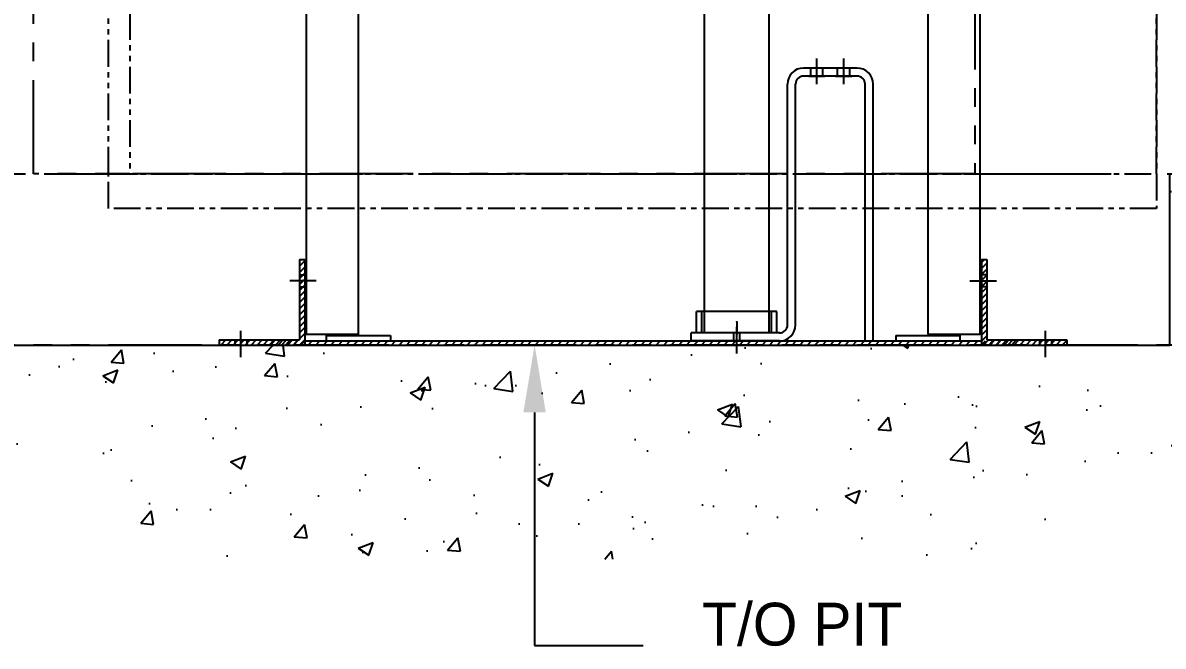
# Model space of a CAD drawing. Header units: inches. Extents: x 93 to 730, y 75 to 542.
# Drawn here: x 122.56 to 158.1, y 167.59 to 187 of the extents above; entities that cross this region are included whole.
import ezdxf
from ezdxf.enums import TextEntityAlignment as Align

# ---------------------------------------------------------------- set-up
doc = ezdxf.new("R2010")
doc.units = ezdxf.units.IN
doc.header["$MEASUREMENT"] = 0
doc.linetypes.add('CENTER', pattern=[2, 1.25, -0.25, 0.25, -0.25])
doc.linetypes.add('PHANTOM', pattern=[2.5, 1.25, -0.25, 0.25, -0.25, 0.25, -0.25])
for name, color, linetype in [('CEN', 1, 'CENTER'), ('CUTLINE', 6, 'Continuous'), ('DIM', 3, 'Continuous'), ('DIMS', 3, 'Continuous'), ('HATCH', 5, 'Continuous'), ('HID', 2, 'Continuous'), ('OBJ', 7, 'Continuous'), ('PHANTOM', 4, 'PHANTOM')]:
    doc.layers.add(name, color=color, linetype=linetype)

# ---------------------------------------------------------------- blocks, each defined once
blk = doc.blocks.new('*X30')
at = {"color": 0}
for p, q in [((12.032, 21.578), (12.22, 21.766)), ((12.386, 21.578), (12.573, 21.766)), ((12.739, 21.578), (12.927, 21.766)), ((13.093, 21.578), (13.28, 21.766)), ((13.446, 21.578), (13.634, 21.766)), ((13.8, 21.578), (13.987, 21.766)), ((14.153, 21.578), (14.341, 21.766)), ((14.507, 21.578), (14.695, 21.766)), ((14.861, 21.578), (15.048, 21.766)), ((15.214, 21.578), (15.402, 21.766)), ((15.568, 21.578), (15.755, 21.766)), ((15.921, 21.578), (16.109, 21.766)), ((16.275, 21.578), (16.462, 21.766)), ((16.628, 21.578), (16.816, 21.766)), ((16.982, 21.578), (17.169, 21.766)), ((17.335, 21.578), (17.523, 21.766)), ((17.689, 21.578), (17.877, 21.766)), ((18.043, 21.578), (18.23, 21.766)), ((18.396, 21.578), (18.584, 21.766)), ((18.75, 21.578), (18.937, 21.766)), ((19.103, 21.578), (19.291, 21.766)), ((19.457, 21.578), (19.644, 21.766)), ((19.81, 21.578), (19.998, 21.766)), ((20.164, 21.578), (20.351, 21.766)), ((20.517, 21.578), (20.705, 21.766)), ((20.871, 21.578), (21.059, 21.766)), ((21.225, 21.578), (21.412, 21.766)), ((21.578, 21.578), (21.766, 21.766)), ((21.932, 21.578), (22.119, 21.766)), ((22.285, 21.578), (22.473, 21.766)), ((22.639, 21.578), (22.826, 21.766)), ((22.992, 21.578), (23.18, 21.766)), ((23.346, 21.578), (23.533, 21.766)), ((23.699, 21.578), (23.887, 21.766)), ((24.053, 21.578), (24.24, 21.766)), ((24.407, 21.578), (24.594, 21.766)), ((24.76, 21.578), (24.948, 21.766)), ((25.114, 21.578), (25.301, 21.766)), ((25.467, 21.578), (25.655, 21.766)), ((25.821, 21.578), (26.008, 21.766)), ((26.174, 21.578), (26.362, 21.766)), ((26.528, 21.578), (26.715, 21.766)), ((26.881, 21.578), (27.069, 21.766)), ((27.235, 21.578), (27.422, 21.766)), ((27.589, 21.578), (27.776, 21.766)), ((27.942, 21.578), (28.13, 21.766)), ((28.296, 21.578), (28.483, 21.766)), ((28.649, 21.578), (28.837, 21.766)), ((29.003, 21.578), (29.19, 21.766)), ((29.356, 21.578), (29.544, 21.766)), ((29.71, 21.578), (29.897, 21.766)), ((30.063, 21.578), (30.251, 21.766)), ((30.417, 21.578), (30.604, 21.766)), ((30.77, 21.578), (30.958, 21.766)), ((31.124, 21.578), (31.312, 21.766)), ((31.478, 21.578), (31.665, 21.766)), ((31.831, 21.578), (32.019, 21.766)), ((32.185, 21.578), (32.372, 21.766)), ((32.538, 21.578), (32.726, 21.766)), ((32.892, 21.578), (33.079, 21.766)), ((33.245, 21.578), (33.433, 21.766)), ((33.599, 21.578), (33.786, 21.766)), ((33.952, 21.578), (34.14, 21.766)), ((34.306, 21.578), (34.494, 21.766)), ((34.66, 21.578), (34.847, 21.766)), ((35.013, 21.578), (35.201, 21.766)), ((35.367, 21.578), (35.554, 21.766)), ((35.72, 21.578), (35.908, 21.766)), ((36.074, 21.578), (36.261, 21.766)), ((36.427, 21.578), (36.615, 21.766)), ((36.781, 21.578), (36.968, 21.766)), ((37.134, 21.578), (37.322, 21.766)), ((37.488, 21.578), (37.676, 21.766)), ((37.842, 21.578), (38.029, 21.766)), ((38.195, 21.578), (38.383, 21.766)), ((38.549, 21.578), (38.736, 21.766)), ((38.902, 21.578), (39.09, 21.766)), ((39.256, 21.578), (39.443, 21.766)), ((39.609, 21.578), (39.797, 21.766)), ((39.963, 21.578), (40.15, 21.766)), ((40.316, 21.578), (40.504, 21.766)), ((40.67, 21.578), (40.857, 21.766)), ((41.024, 21.578), (41.211, 21.766)), ((41.377, 21.578), (41.565, 21.766)), ((41.731, 21.578), (41.918, 21.766)), ((42.084, 21.578), (42.272, 21.766)), ((42.438, 21.578), (42.625, 21.766)), ((42.791, 21.578), (42.979, 21.766)), ((43.145, 21.578), (43.332, 21.766)), ((43.498, 21.578), (43.686, 21.766)), ((43.852, 21.578), (44.039, 21.766)), ((44.206, 21.578), (44.393, 21.766)), ((44.559, 21.578), (44.747, 21.766)), ((44.913, 21.578), (45.1, 21.766)), ((45.266, 21.578), (45.454, 21.766)), ((45.62, 21.578), (45.807, 21.766)), ((45.973, 21.578), (46.161, 21.766)), ((46.327, 21.578), (46.514, 21.766)), ((46.68, 21.578), (46.868, 21.766))]:
    blk.add_line(p, q, dxfattribs=at)
blk = doc.blocks.new('*X31')
at = {"color": 0}
for p, q in [((10.432, 20.614), (10.473, 20.656)), ((10.432, 20.332), (10.682, 20.582)), ((10.432, 20.049), (10.682, 20.299)), ((10.432, 19.766), (10.682, 20.016)), ((10.432, 19.483), (10.682, 19.733)), ((10.432, 19.2), (10.682, 19.45)), ((10.432, 18.917), (10.682, 19.167)), ((10.432, 18.634), (10.682, 18.884)), ((10.432, 18.352), (10.682, 18.602)), ((10.432, 18.069), (10.682, 18.319)), ((10.432, 17.786), (10.682, 18.036)), ((10.432, 17.503), (10.682, 17.753)), ((10.432, 17.22), (10.682, 17.47)), ((10.432, 16.937), (10.682, 17.187)), ((6.682, 16.864), (6.723, 16.906)), ((6.756, 16.656), (7.006, 16.906)), ((7.039, 16.656), (7.289, 16.906)), ((7.322, 16.656), (7.572, 16.906)), ((7.605, 16.656), (7.855, 16.906)), ((7.888, 16.656), (8.138, 16.906)), ((8.171, 16.656), (8.421, 16.906)), ((8.453, 16.656), (8.703, 16.906)), ((8.736, 16.656), (8.986, 16.906)), ((9.019, 16.656), (9.269, 16.906)), ((9.302, 16.656), (9.552, 16.906)), ((9.585, 16.656), (9.835, 16.906)), ((9.868, 16.656), (10.118, 16.906)), ((10.15, 16.656), (10.4, 16.906)), ((10.433, 16.656), (10.682, 16.905))]:
    blk.add_line(p, q, dxfattribs=at)
blk = doc.blocks.new('*X32')
at = {"color": 0}
for p, q in [((45.682, 20.509), (45.829, 20.656)), ((45.682, 20.226), (45.932, 20.476)), ((45.682, 19.943), (45.932, 20.193)), ((45.682, 19.661), (45.932, 19.911)), ((45.682, 19.378), (45.932, 19.628)), ((45.682, 19.095), (45.932, 19.345)), ((45.682, 18.812), (45.932, 19.062)), ((45.682, 18.529), (45.932, 18.779)), ((45.682, 18.246), (45.932, 18.496)), ((45.682, 17.963), (45.932, 18.213)), ((45.682, 17.681), (45.932, 17.931)), ((45.682, 17.398), (45.932, 17.648)), ((45.682, 17.115), (45.932, 17.365)), ((45.682, 16.832), (45.932, 17.082)), ((45.789, 16.656), (46.039, 16.906)), ((46.071, 16.656), (46.321, 16.906)), ((46.354, 16.656), (46.604, 16.906)), ((46.637, 16.656), (46.887, 16.906)), ((46.92, 16.656), (47.17, 16.906)), ((47.203, 16.656), (47.453, 16.906)), ((47.486, 16.656), (47.736, 16.906)), ((47.769, 16.656), (48.019, 16.906)), ((48.051, 16.656), (48.301, 16.906)), ((48.334, 16.656), (48.584, 16.906)), ((48.617, 16.656), (48.867, 16.906)), ((48.9, 16.656), (49.15, 16.906)), ((49.183, 16.656), (49.433, 16.906)), ((49.466, 16.656), (49.682, 16.872))]:
    blk.add_line(p, q, dxfattribs=at)
blk = doc.blocks.new('PIT_CHANNEL')
for p, q in [((-16.062, 3.812), (-16.062, 0.062)), ((-16.062, 3.812), (-15.812, 3.812)), ((-15.812, 3.812), (-15.812, -0.188)), ((15.812, 3.812), (15.812, -0.188)), ((15.812, 3.812), (16.062, 3.812)), ((16.062, 3.812), (16.062, 0.062)), ((-19.813, 0.062), (-16.062, 0.062)), ((-19.813, 0.062), (-19.813, -0.188)), ((-15.812, 0), (15.812, 0)), ((-14.812, 0.25), (-11.812, 0.25)), ((-14.812, 0.25), (-14.812, 0)), ((-11.812, 0.25), (-11.812, 0)), ((11.812, 0.25), (14.812, 0.25)), ((11.812, 0.25), (11.812, 0)), ((14.812, 0.25), (14.812, 0)), ((16.062, 0.062), (19.812, 0.062)), ((19.812, 0.062), (19.812, -0.188)), ((-19.813, -0.188), (19.812, -0.188))]:
    blk.add_line(p, q)
at = {"layer": 'CEN'}
for p, q in [((8.125, 12), (8.125, 13.188)), ((9.375, 11.991), (9.375, 13.188)), ((-15.28, 2.812), (-16.512, 2.812)), ((15.28, 2.812), (16.512, 2.812)), ((4.375, 0.899), (4.375, 0.325)), ((-18.812, -0.757), (-18.812, 0.474)), ((18.812, -0.757), (18.812, 0.474))]:
    blk.add_line(p, q, dxfattribs=at)
at = {"layer": 'CEN', "linetype": 'CENTER'}
blk.add_line((4.375, -0.584), (4.375, 0.922), dxfattribs=at)
at = {"layer": 'HID'}
for p, q in [((7.844, 12.375), (7.844, 12.75)), ((8.406, 12.376), (8.406, 12.751)), ((9.094, 12.375), (9.094, 12.75)), ((9.656, 12.374), (9.656, 12.75)), ((-16.062, 3.094), (-15.812, 3.094)), ((16.062, 3.094), (15.812, 3.094)), ((-16.062, 2.531), (-15.812, 2.531)), ((16.062, 2.531), (15.812, 2.531)), ((2.75, 0.375), (2.75, 1.375)), ((6, 0.375), (6, 1.375)), ((-19.094, 0.062), (-19.094, -0.188)), ((-18.531, 0.062), (-18.531, -0.188)), ((4.235, 0), (4.235, 0.375)), ((4.516, 0), (4.516, 0.375)), ((18.531, 0.062), (18.531, -0.188)), ((19.094, 0.062), (19.094, -0.188))]:
    blk.add_line(p, q, dxfattribs=at)
at = {"layer": 'OBJ'}
for p, q in [((10, 12.75), (7.5, 12.75)), ((10, 12.375), (7.5, 12.375)), ((6.75, 0.75), (6.75, 12)), ((7.125, 0.75), (7.125, 12)), ((10.375, 0), (10.375, 12)), ((10.75, 0), (10.75, 12)), ((6.25, 1.375), (2.5, 1.375)), ((2.5, 0.375), (2.5, 1.375)), ((6.25, 0.375), (6.25, 1.375)), ((6.375, 0.375), (2.25, 0.375)), ((2.25, 0), (2.25, 0.375)), ((6.375, 0), (2.25, 0)), ((10.375, 0), (10.75, 0))]:
    blk.add_line(p, q, dxfattribs=at)
at = {"layer": 'OBJ', "color": 1}
for p, q in [((7.75, 12.375), (8.5, 12.375)), ((9, 12.375), (9.75, 12.375))]:
    blk.add_line(p, q, dxfattribs=at)
at = {"layer": 'OBJ'}
for centre, radius, start, end in [((7.5, 12), 0.75, 90, 180), ((7.5, 12), 0.375, 90, 180), ((10, 12), 0.75, 0, 90), ((10, 12), 0.375, 360, 90), ((6.375, 0.75), 0.75, 270, 360), ((6.375, 0.75), 0.375, 270, 360)]:
    blk.add_arc(centre, radius, start, end, dxfattribs=at)
at = {"layer": 'DIMS'}
for name, p in [('*X31', (-26.495, -16.843)), ('*X32', (-29.87, -16.843)), ('*X30', (-29.454, -21.766))]:
    blk.add_blockref(name, p, dxfattribs=at)
blk = doc.blocks.new('3')
at = {"layer": 'HATCH'}
h = blk.add_hatch(dxfattribs=at)
h.set_pattern_fill('AR-CONC', color=256, style=0)
h.set_pattern_definition([(50, (469.7415, -115.229), (7.1726, -0.62752), [0.75, -8.25]), (355, (469.7415, -115.229), (-1.38751, 7.52192), [0.6, -6.6]), (100.4514, (470.339, -115.2813), (5.78509, 6.8944), [0.6374, -7.01142]), (46.1842, (469.7415, -113.229), (10.67241, -1.65519), [1.125, -12.375]), (96.6356, (470.631, -113.367), (9.34663, 9.74118), [0.9561, -10.51713]), (351.1842, (469.741, -113.229), (9.34662, 9.74119), [0.9, -9.9]), (21, (470.7415, -113.729), (5.96907, -4.02619), [0.75, -8.25]), (326, (470.7415, -113.729), (2.43315, 7.2515), [0.6, -6.6]), (71.4514, (471.239, -114.0646), (8.40223, 3.2253), [0.6374, -7.01142]), (37.5, (469.7415, -115.229), (0.121599, 3.328939), [0, -6.52, 0, -6.7, 0, -6.625]), (7.5, (469.7415, -115.229), (2.630695, 3.944117), [0, -3.82, 0, -6.37, 0, -2.525]), (327.5, (467.5115, -115.229), (5.338224, -0.225549), [0, -2.5, 0, -7.8, 0, -10.35]), (317.5, (466.5115, -115.229), (5.83186, 1.00105), [0, -3.25, 0, -5.18, 0, -7.35])])
h.paths.add_polyline_path([(22.67899, -225.22905), (42.67899, -225.22905), (42.67899, -233.22905), (96.80399, -233.22905), (96.80399, -225.22905), (116.80399, -225.22905), (88.80399, -243.22905), (50.67899, -243.22905)])
at = {"color": 3}
blk.add_line((67.10462, -247.26714), (72.17938, -247.26714), dxfattribs=at)
for points in [[(56.42899, -232.72905), (58.86649, -232.72905), (58.86649, -136.72905), (56.42899, -136.72905)], [(85.49149, -232.72905), (87.92899, -232.72905), (87.92899, -136.72905), (85.49149, -136.72905)], [(75.05399, -190.66655), (78.05399, -190.66655), (78.05399, -232.66655), (75.05399, -232.66655)]]:
    blk.add_lwpolyline(points, close=True)
at = {"layer": 'CUTLINE'}
blk.add_lwpolyline([(22.67899, -225.22905), (42.67899, -225.22905), (42.67899, -233.22905), (96.80399, -233.22905), (96.80399, -225.22905), (116.80399, -225.22905)], dxfattribs=at)
at = {"layer": 'DIM', "linetype": 'ByBlock'}
blk.add_line((67.10462, -236.37905), (67.10462, -247.26714), dxfattribs=at)
at = {"layer": 'DIM', "color": 0, "linetype": 'ByBlock'}
for p in [(67.10462, -233.22905), (67.17899, -233.22905), (67.17899, -233.22905)]:
    blk.add_point(p, dxfattribs=at)
at = {"layer": 'DIM', "linetype": 'ByBlock'}
blk.add_solid([(66.57962, -236.37905), (67.62962, -236.37905), (67.10462, -233.22905)], dxfattribs=at)
at = {"layer": 'PHANTOM', "linetype": 'PHANTOM', "ltscale": 3.5}
for points in [[(43.67899, -137.22905), (87.67899, -137.22905), (87.67899, -225.22905), (43.67899, -225.22905)], [(26.67899, -225.22905), (112.80399, -225.22905), (112.80399, -233.22905), (26.67899, -233.22905)]]:
    blk.add_lwpolyline(points, close=True, dxfattribs=at)
at = {"layer": 'PHANTOM', "linetype": 'PHANTOM'}
for points in [[(47.17899, -145.22905), (48.17899, -145.22905), (48.17899, -225.22905), (47.17899, -225.22905)], [(96.17899, -145.22905), (96.17899, -145.22905), (96.17899, -225.22905), (96.17899, -225.22905)], [(47.17899, -225.22905), (96.17899, -225.22905), (96.17899, -226.85405), (47.17899, -226.85405)]]:
    blk.add_lwpolyline(points, close=True, dxfattribs=at)
blk.add_blockref('PIT_CHANNEL', (72.17899, -233.04155))
at = {"color": 3}
blk.add_text('T/O PIT', height=2, dxfattribs=at).set_placement((79.61358, -247.26714), align=Align.CENTER)

msp = doc.modelspace()

# ---------------------------------------------------------------- block references
at = {"xscale": 0.6666666666, "yscale": 0.6666666666, "zscale": 0.6666666666}
msp.add_blockref('3', (93.77352, 332.45766), dxfattribs=at)

doc.saveas('drawing.dxf')
